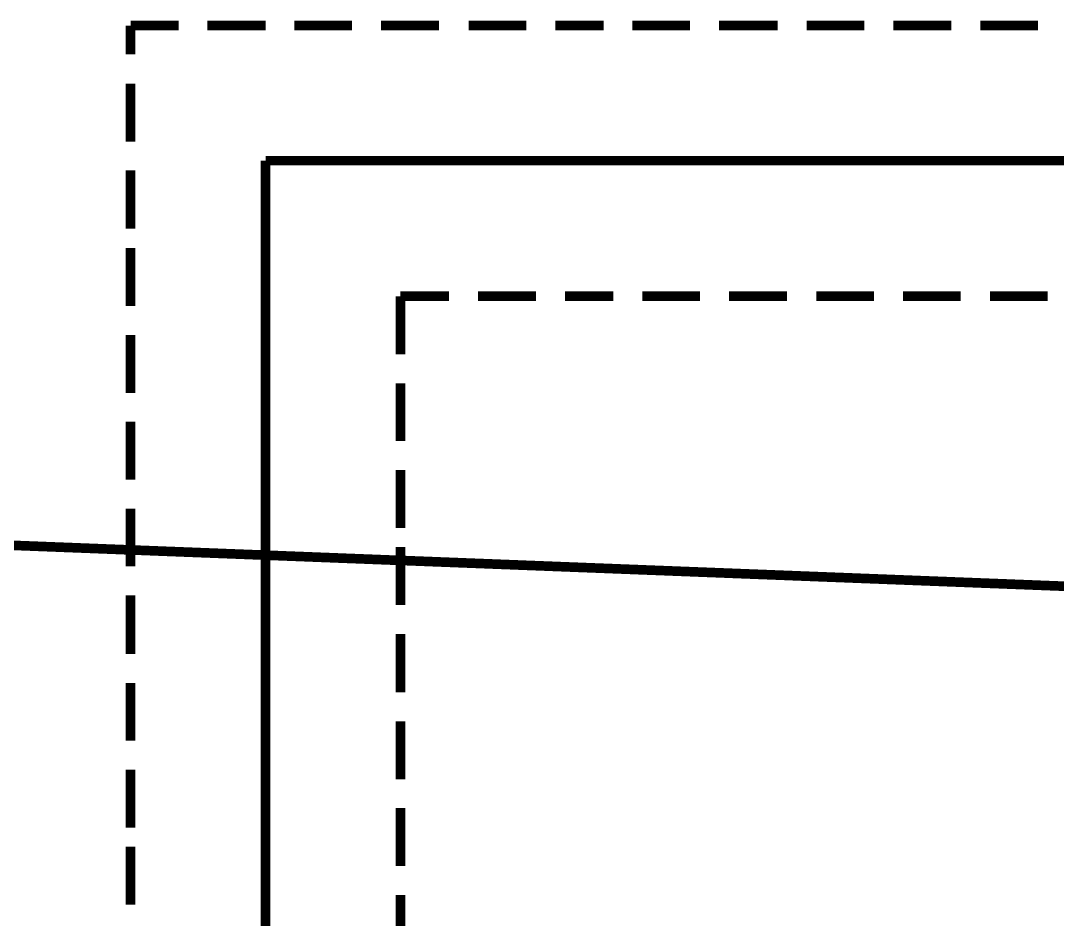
# Model space of a CAD drawing. Extents: x 219 to 1226, y 175 to 465.
# Drawn here: x 942.639 to 947.19, y 304.192 to 308.135 of the extents above; entities that cross this region are included whole.
import ezdxf

# ---------------------------------------------------------------- set-up
doc = ezdxf.new("R2010")
doc.units = 0
doc.header["$MEASUREMENT"] = 0
doc.layers.add('C00-00-00-BLACK', color=7, linetype='Continuous')
doc.layers.add('CFF-00-00', color=1, linetype='Continuous')

msp = doc.modelspace()

# ---------------------------------------------------------------- linework, layer by layer
at = {"layer": 'C00-00-00-BLACK', "const_width": 0.0423}
for points in [[(943.1214, 308.1142), (943.3324, 308.1142)], [(943.1214, 307.9872), (943.1214, 308.1142)], [(943.4594, 308.1142), (943.7144, 308.1142)], [(943.8414, 308.1142), (944.0944, 308.1142)], [(944.2214, 308.1142), (944.4764, 308.1142)], [(944.6064, 308.1142), (944.8594, 308.1142)], [(944.9864, 308.1142), (945.1984, 308.1142)], [(945.3254, 308.1142), (945.5784, 308.1142)], [(945.7054, 308.1142), (945.9634, 308.1142)], [(946.0904, 308.1142), (946.3434, 308.1142)], [(946.4704, 308.1142), (946.7254, 308.1142)], [(946.8524, 308.1142), (947.1054, 308.1142)], [(943.1214, 307.6052), (943.1214, 307.8592)], [(943.7144, 307.5212), (943.7144, 291.8362)], [(951.5584, 307.5212), (943.7144, 307.5212)], [(943.1214, 307.2222), (943.1214, 307.4782)], [(943.1214, 306.8832), (943.1214, 307.1372)], [(944.3064, 306.9262), (944.5204, 306.9262)], [(944.3064, 306.6712), (944.3064, 306.9262)], [(944.6474, 306.9262), (944.9014, 306.9262)], [(945.0284, 306.9262), (945.2414, 306.9262)], [(945.3684, 306.9262), (945.6214, 306.9262)], [(945.7484, 306.9262), (946.0044, 306.9262)], [(946.1324, 306.9262), (946.3864, 306.9262)], [(946.5134, 306.9262), (946.7664, 306.9262)], [(946.8944, 306.9262), (947.1484, 306.9262)], [(943.1214, 306.5022), (943.1214, 306.7562)], [(944.3064, 306.2912), (944.3064, 306.5442)], [(943.1214, 306.1212), (943.1214, 306.3752)], [(944.3064, 305.9092), (944.3064, 306.1642)], [(943.1214, 305.7412), (943.1214, 305.9942)], [(944.3064, 305.5712), (944.3064, 305.8252)], [(943.1214, 305.3562), (943.1214, 305.6132)], [(944.3064, 305.1872), (944.3064, 305.4432)], [(943.1214, 304.9762), (943.1214, 305.2292)], [(944.3064, 304.8062), (944.3064, 305.0602)], [(943.1214, 304.5942), (943.1214, 304.8482)], [(944.3064, 304.4252), (944.3064, 304.6802)], [(943.1214, 304.2552), (943.1214, 304.5102)], [(944.3064, 304.0442), (944.3064, 304.2982)]]:
    msp.add_lwpolyline(points, dxfattribs=at)
at = {"layer": 'CFF-00-00', "const_width": 0.0423}
msp.add_lwpolyline([(936.2924, 306.0782), (950.4154, 305.5292)], dxfattribs=at)

doc.saveas('drawing.dxf')
